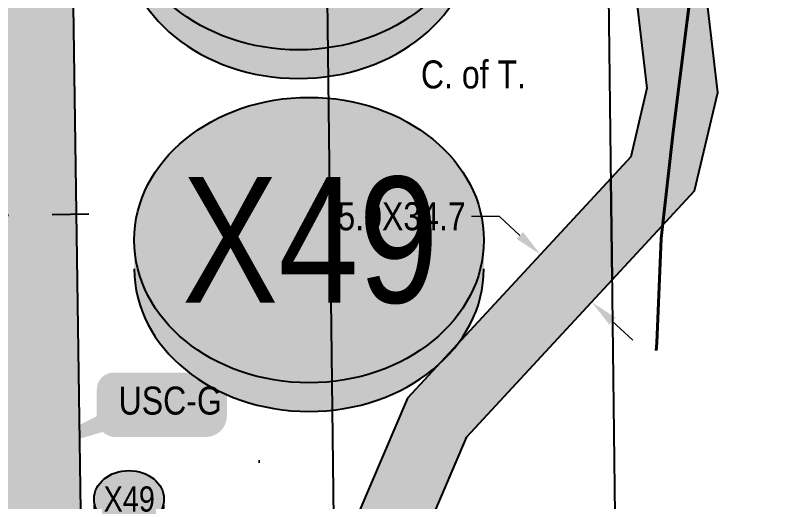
# Model space of a CAD drawing. Extents: x 57693 to 70573, y 5994359 to 6008381.
# Drawn here: x 65170.8 to 65224.9, y 6000717.8 to 6000752.6 of the extents above; entities that cross this region are included whole.
import ezdxf
from ezdxf.enums import TextEntityAlignment as Align

# ---------------------------------------------------------------- set-up
doc = ezdxf.new("R2010")
doc.units = 0
doc.header["$LTSCALE"] = 5
doc.header["$PDSIZE"] = -3
for name, pattern in [('COOP2', [10, 5, -1, 0, -1, 0, -1, 0, -1, 0, -1]), ('DASHDOT', [25.4, 12.7, -6.35, 0, -6.35]), ('foc-TIELINE', [1.875, 1.25, -0.625])]:
    doc.linetypes.add(name, pattern=pattern)
doc.layers.get('Defpoints').update_dxf_attribs({"color": 9})
doc.layers.add('AS-RECON EXISTING', color=151, linetype='DASHDOT', lineweight=40)
doc.layers.add('P-APEX RECON-TWS-T-1000', color=104, linetype='Continuous', lineweight=9)
for name, color, linetype in [('AS-ROADS', 254, 'Continuous'), ('L-SEC', 7, 'Continuous'), ('L-TITLEDB-T-1000', 4, 'Continuous'), ('P-APEX RECON PAY ITEMS-1000', 240, 'Continuous'), ('P-APEX RECON-10m BUFFER', 51, 'COOP2'), ('P-APEX RECON-WORK AREA', 104, 'Continuous'), ('P-BUFFER-PURPLE', 187, 'foc-TIELINE'), ('P-CROSSINGS', 250, 'Continuous'), ('P-CROSSINGS-1000', 250, 'Continuous')]:
    doc.layers.add(name, color=color, linetype=linetype)
doc.layers.add('P-APEX RECON-TO BE DRILLED-H', color=7, linetype='Continuous', true_color=0xffafe1)
doc.styles.add('1.8', font='ARIALN.TTF', dxfattribs={"height": 2})
doc.styles.add('80', font='ARIALN.TTF', dxfattribs={"height": 10})
doc.styles.add('Crossing', font='ARIALN.TTF', dxfattribs={"height": 10})
doc.dimstyles.new('Compass 1 000', dxfattribs={"dimtxt": 1.8, "dimasz": 2, "dimexe": 0.2, "dimexo": 0.0625, "dimgap": 0.5, "dimtad": 0, "dimtih": 1, "dimtoh": 1, "dimzin": 0, "dimdsep": 46, "dimtxsty": '1.8', "dimcen": 0.1, "dimse1": 1, "dimse2": 1, "dimclrd": 256, "dimclrt": 256, "dimaunit": 1, "dimadec": 4, "dimazin": 0, "dimtfac": 0.06, "dimtofl": 0, "dimtmove": 0, "dimatfit": 0, "dimfxl": 0.2, "dimtolj": 1, "dimtzin": 0, "dimlwd": -1, "dimarcsym": 0})

# ---------------------------------------------------------------- blocks, each defined once
blk = doc.blocks.new('*D1877')
at = {"layer": 'Defpoints', "color": 0, "transparency": 16777216}
for p in [(65208.28727713414, 6000735.48361575), (65205.61312529305, 6000732.596184995), (65209.27880303189, 6000729.201271072)]:
    blk.add_point(p, dxfattribs=at)
at = {"layer": 'P-APEX RECON-TWS-T-1000', "transparency": 16777216}
for p, q in [((65205.35254092608, 6000738.201578846), (65203.35254092561, 6000738.201578846)), ((65206.81990903011, 6000736.842597298), (65205.35254092608, 6000738.201578846)), ((65213.42032297701, 6000730.729720279), (65214.88769108104, 6000729.370738731))]:
    blk.add_line(p, q, dxfattribs=at)
for points in [[(65207.04640595429, 6000737.087158648), (65206.59341210546, 6000736.598035948), (65208.28727713414, 6000735.48361575)], [(65213.64681990119, 6000730.97428163), (65213.19382605236, 6000730.485158928), (65211.95295487298, 6000732.088701827)]]:
    blk.add_solid(points, dxfattribs=at)
at = {"layer": 'P-APEX RECON-TWS-T-1000', "transparency": 16777216, "insert": (65198.36618349096, 6000738.201578845), "char_height": 2, "attachment_point": 5, "style": '1.8'}
blk.add_mtext('\\A1;5.0X34.7', dxfattribs=at)
blk = doc.blocks.new('*U1880')
at = {"true_color": 0xffffa8}
h = blk.add_hatch(color=51, dxfattribs=at)
edge = h.paths.add_edge_path()
edge.add_line((-16.49999999999998, -11.5), (16.49999999999998, -11.5))
edge.add_arc((16.49999999999999, -5.499999999999993), 6.000000000000007, 269.9999999999999, 359.9999999999999)
edge.add_line((22.49999999999999, -5.5), (22.49999999999998, 4))
edge.add_arc((16.49999999999998, 4), 6, 0, 90)
edge.add_line((16.49999999999998, 10), (-16.49999999999998, 10))
edge.add_arc((-16.49999999999999, 3.999999999999993), 6.000000000000007, 89.99999999999993, 179.9999999999999)
edge.add_line((-22.49999999999999, 4), (-22.49999999999998, -5.5))
edge.add_arc((-16.49999999999998, -5.5), 6, 180, 270)
at = {"color": 240, "flags": 128}
blk.add_lwpolyline([(-16.49999999999998, -11.5, 3, 3, 0), (16.49999999999998, -11.5, 3, 3, 0.4142135623730951), (22.49999999999999, -5.5, 3, 3, 0), (22.49999999999998, 4, 3, 0, 0.4142135623730951), (16.49999999999998, 10, 0, 0, 0), (-16.49999999999998, 10, 0, 0, 0.4142135623730951), (-22.49999999999999, 4, 0, 0, 0), (-22.49999999999998, -5.5, 0, 3, 0.4142135623730951)], format="xyseb", close=True, dxfattribs=at)
for points in [[(-53.33899866134405, -20.96212535804545, 0, 9.999999999999988, 0), (0, 0, 4.999999999999994, 4.999999999999994, 0)], [(11.02599631257849, -3.012219823603379, 0, 9.999999999999998, 0), (0, 0, 4.999999999999999, 4.999999999999999, 0)]]:
    blk.add_lwpolyline(points, format="xyseb", dxfattribs=at)
at = {"color": 4, "style": '80'}
blk.add_attdef('OTHER_001', (-14.69645293315144, -5.003410641200546), '', height=10, dxfattribs=at)
blk = doc.blocks.new('xing2')
h = blk.add_hatch(color=50)
h.dxf.hatch_style = 1
edge = h.paths.add_edge_path()
edge.add_ellipse((0, 0), major_axis=(-12.5, 0), ratio=0.8162973455633619, start_angle=0, end_angle=360)
h = blk.add_hatch(color=250)
h.dxf.hatch_style = 1
edge = h.paths.add_edge_path()
edge.add_ellipse((0, -2.047489049626165), major_axis=(-12.5, 0), ratio=0.8162973455633619, start_angle=0, end_angle=180)
edge.add_line((12.5, -2.047489049626165), (12.5, 0))
edge.add_ellipse((0, 0), major_axis=(-12.5, 0), ratio=0.8162973455633619, start_angle=0, end_angle=180, ccw=False)
edge.add_line((-12.5, 0), (-12.5, -2.047489049626165))
at = {"color": 250}
blk.add_ellipse((0, 0), major_axis=(-12.5, 0), ratio=0.8162973455633619, dxfattribs=at)
blk.add_ellipse((0, -2.047489049626165), major_axis=(-12.5, 0), ratio=0.8162973455633619, start_param=0, end_param=3.141592653589793, dxfattribs=at)
at = {"color": 250, "style": 'Crossing'}
blk.add_attdef('CROSSING', text='', height=9, dxfattribs=at).set_placement((0.08916442567715421, 0.0199513138486509), align=Align.MIDDLE_CENTER)
at = {"color": 250, "style": 'Crossing', "flags": 1}
for tag, p in [('OWNER', (0.08916442567715421, -12.49201765665748)), ('DESCRIPTION', (0.08916442567715421, -25.770021277247)), ('LOCATION', (0.08916442567715421, -39.30337514164421)), ('DWG_REF', (0.08916442567715421, -52.83672900604233))]:
    blk.add_attdef(tag, text='', height=9, dxfattribs=at).set_placement(p, align=Align.MIDDLE_CENTER)

msp = doc.modelspace()

# ---------------------------------------------------------------- hatches: boundary and pattern name
at = {"layer": 'P-APEX RECON-10m BUFFER'}
h = msp.add_hatch(color=256, dxfattribs=at)
h.dxf.hatch_style = 1
h.paths.add_polyline_path([(65164.53551914203, 6000778.407703187), (65162.56733443872, 6000912.353053472), (65133.96492105988, 6000912.095285879), (65133.89380259118, 6000917.091109827), (65135.0989258417, 6000917.101970509), (65137.88525345628, 6000938.698547254), (65140.87130563037, 6000943.566424088), (65144.43860110836, 6000943.900048609), (65175.83176102854, 6000944.337460408), (65176.00871698159, 6000939.539567919), (65172.16335687033, 6000939.410485303), (65174.34399252504, 6000791.006727213), (65181.58343575242, 6000791.067065317), (65181.50884305717, 6000791.308539886), (65191.05622755783, 6000794.257774446), (65192.17873774117, 6000790.6239379), (65192.65065956767, 6000787.893525853), (65192.7326772876, 6000781.16711916), (65174.49080917453, 6000781.015079816), (65174.53573388488, 6000777.957716308), (65185.1961213001, 6000777.478023186), (65192.78727458759, 6000776.689505787), (65192.84860142625, 6000771.659991938), (65184.82540707533, 6000772.493386852), (65174.60927156, 6000772.953089675), (65175.81407223758, 6000690.960048781), (65179.24404447472, 6000691.031524865), (65188.17218239382, 6000700.386188209), (65193.56378250536, 6000713.006828089), (65193.71455171698, 6000700.641999747), (65192.41125528905, 6000697.591247713), (65184.32262664354, 6000689.116199682), (65184.62851746322, 6000669.721056566), (65176.12746643598, 6000669.631920574), (65176.33082823799, 6000655.792077336), (65181.83599361476, 6000655.89788944), (65182.13281648011, 6000634.515556988), (65176.64458649343, 6000634.439173116), (65183.1084440741, 6000194.539570997), (65200.00985796758, 6000184.353691736), (65200.15317026229, 6000172.600417243), (65173.1985167107, 6000188.845025434), (65166.65302717042, 6000634.300113009), (65161.87660803126, 6000634.233635926), (65161.66468787006, 6000655.510186498), (65166.34004722156, 6000655.600049326), (65166.13540325168, 6000669.527150887), (65164.34330043994, 6000669.50836018), (65164.28263903755, 6000674.802915328), (65137.34835810059, 6000674.420655704), (65137.20612310258, 6000684.412167358), (65164.16815859778, 6000684.794820837), (65164.10031834172, 6000690.715949646), (65165.82352870054, 6000690.751859071), (65164.60905681696, 6000773.403076506), (65135.92090885321, 6000774.693977759), (65135.84966654314, 6000779.698501107)])
h.paths.add_polyline_path([(65140.1424628212, 6000917.147423355), (65142.70354028401, 6000936.998106224), (65143.82388259638, 6000938.824493756), (65155.69161537367, 6000939.934400936), (65155.72747674284, 6000938.858758983), (65162.1746811421, 6000939.075181367), (65162.49392641343, 6000917.348856785)], flags=16)
h = msp.add_hatch(color=256, dxfattribs=at)
h.dxf.hatch_style = 1
h.paths.add_polyline_path([(65213.41238025109, 6000733.664524752), (65219.3024384079, 6000740.02434873), (65220.95866114206, 6000747.065994943), (65218.27530283832, 6000770.015507413), (65212.92060641914, 6000773.991734289), (65212.99718828883, 6000767.711747638), (65213.56354320418, 6000767.291190505), (65215.89439298229, 6000747.3565191), (65214.74079224039, 6000742.451835615), (65213.32387933397, 6000740.92191582)])
h = msp.add_hatch(color=256, dxfattribs=at)
h.dxf.hatch_style = 1
h.paths.add_polyline_path([(65213.3238793341, 6000740.92191582), (65198.78090874048, 6000725.219060091), (65193.5637825052, 6000713.006828088), (65193.71455171712, 6000700.641999747), (65203.03517008026, 6000722.459672657), (65213.41238025072, 6000733.664524751)])
at = {"layer": 'P-APEX RECON-TO BE DRILLED-H'}
h = msp.add_hatch(color=256, dxfattribs=at)
h.dxf.hatch_style = 1
h.paths.add_polyline_path([(65176.43971897951, 6000648.381488005), (65166.44827358691, 6000648.234674322), (65166.05751136177, 6000674.828104838), (65049.80800433329, 6000673.178256068), (65050.80440104135, 6000669.586016446), (65041.1754252356, 6000666.915181305), (65036.71778367997, 6000682.986005903), (65165.91069766172, 6000684.819551487), (65162.56733443872, 6000912.353053472), (65161.86098231071, 6000960.424041457), (65158.483615695, 6001190.271653639), (65157.32064091548, 6001269.418221535), (65157.83268453037, 6001289.373734882), (65157.94605116504, 6001308.378272784), (65156.95553534729, 6001319.329063579), (65156.05434341746, 6001378.058896885), (65155.58368387455, 6001408.731338133), (65165.57503163286, 6001408.884652385), (65166.04190934441, 6001378.458669589), (65166.94114167396, 6001319.856541585), (65167.94126579056, 6001308.799524828), (65167.82444391649, 6001289.21575802), (65167.31504841938, 6001269.363447907), (65171.84858184833, 6000960.83258584), (65172.16335687033, 6000939.410485303), (65174.34399252504, 6000791.006727213), (65181.58343575242, 6000791.067065317), (65181.50884305717, 6000791.308539886), (65191.05622755783, 6000794.257774446), (65193.81169092631, 6000781.176112371), (65174.49080917453, 6000781.015079816), (65174.60927156, 6000772.953089675), (65175.81407223758, 6000690.960048781)])

# ---------------------------------------------------------------- linework, layer by layer
at = {"layer": 'AS-RECON EXISTING', "flags": 128}
for points in [[(65224.32650276143, 6000791.38871279), (65224.89108402499, 6000788.499073994), (65224.80007332222, 6000786.07223733), (65224.08818232088, 6000782.669706301), (65223.53610830471, 6000778.852453059), (65222.53262784859, 6000775.477669717), (65221.32045557417, 6000769.117599656), (65219.73833369349, 6000759.815982339), (65218.77405044513, 6000752.19821331), (65217.76856454992, 6000744.243641848), (65216.91224736784, 6000736.627024022), (65216.59934090746, 6000729.171678472), (65215.9436728845, 6000722.037562921), (65215.91621146446, 6000719.299480044)], [(65046.13554014982, 6000667.307421109), (65043.93984454871, 6000666.30518539), (65042.12654857658, 6000665.795116137), (65038.61073192066, 6000664.893409382), (65035.20516583919, 6000664.612867296), (65033.13825560345, 6000664.700757264), (65030.02533150637, 6000664.83765187), (65029.53099438889, 6000665.0034072), (65029.304204846, 6000665.466215332), (65028.9888531308, 6000667.203545476), (65028.83377897933, 6000669.935043736), (65028.65758066937, 6000672.813349936), (65028.53164355933, 6000678.496350809), (65028.35407068885, 6000687.49972531), (65028.08836478329, 6000700.777640339), (65028.20121100015, 6000705.550511316), (65028.17763851134, 6000708.872208213), (65030.71467679983, 6000710.732341289), (65039.12817238842, 6000711.44786034), (65054.58718728347, 6000712.399431956), (65082.65818582023, 6000718.36829497), (65093.44496097752, 6000719.023007588), (65105.18287003068, 6000719.430069701), (65126.66539956096, 6000718.956338978), (65137.95583777829, 6000719.519302493), (65152.33829013465, 6000719.933371623), (65162.2168986827, 6000720.453574897), (65171.38695399607, 6000720.757484818), (65191.00821972104, 6000720.698362507), (65201.85451083176, 6000720.663327619), (65205.72137965183, 6000720.648289295), (65213.20524173958, 6000720.830287911), (65216.13719166986, 6000720.860936251)]]:
    msp.add_lwpolyline(points, dxfattribs=at)
at = {"layer": 'AS-ROADS', "const_width": 2.99775719099999, "flags": 128}
msp.add_lwpolyline([(65129.40554045052, 6000777.617730169), (65143.97635933983, 6000776.917655927), (65193.29293217588, 6000774.537334134), (65213.47291685152, 6000770.995002401), (65217.25570674175, 6000766.234381925), (65217.67599354508, 6000749.712282837), (65216.27495406982, 6000740.471094669), (65214.59276354754, 6000738.059892328), (65207.72766177231, 6000731.058988017), (65202.96411920997, 6000727.138479718), (65199.04123371868, 6000720.277613387)], dxfattribs=at)
at = {"layer": 'L-SEC', "flags": 128}
for points in [[(65220.64169811607, 6000140.834654716), (65210.83066658445, 6000945.3742608)], [(65200.54383614317, 6000140.56127277), (65190.73366632228, 6000945.109260817)]]:
    msp.add_lwpolyline(points, dxfattribs=at)
at = {"layer": 'P-APEX RECON-WORK AREA', "flags": 128}
msp.add_lwpolyline([(65172.16335687033, 6000939.410485303), (65174.34399252504, 6000791.006727213), (65181.58343575242, 6000791.067065317), (65181.50884305717, 6000791.308539886), (65191.05622755783, 6000794.257774446), (65192.17873774117, 6000790.6239379), (65192.65065956767, 6000787.893525853), (65192.7326772876, 6000781.16711916), (65174.49080917453, 6000781.015079816), (65174.53573388488, 6000777.957716308), (65185.1961213001, 6000777.478023186), (65192.78727458759, 6000776.689505787), (65192.84860142625, 6000771.659991938), (65184.82540707533, 6000772.493386852), (65174.60927156, 6000772.953089675), (65175.81407223758, 6000690.960048781)], dxfattribs=at)
for points in [[(65213.41238025109, 6000733.664524752), (65219.3024384079, 6000740.02434873), (65220.95866114206, 6000747.065994943), (65218.27530283832, 6000770.015507413), (65212.92060641914, 6000773.991734289), (65212.99718828883, 6000767.711747638), (65213.56354320418, 6000767.291190505), (65215.89439298229, 6000747.3565191), (65214.74079224039, 6000742.451835615), (65213.32387933397, 6000740.92191582)], [(65213.3238793341, 6000740.92191582), (65198.78090874048, 6000725.219060091), (65193.5637825052, 6000713.006828088), (65193.71455171712, 6000700.641999747), (65203.03517008026, 6000722.459672657), (65213.41238025072, 6000733.664524751)]]:
    msp.add_lwpolyline(points, close=True, dxfattribs=at)
at = {"layer": 'P-BUFFER-PURPLE'}
msp.add_line((65164.024027386, 6000738.210379113), (65176.02273212482, 6000738.38668735), dxfattribs=at)

# ---------------------------------------------------------------- block references
at = {"layer": 'P-APEX RECON PAY ITEMS-1000', "xscale": 0.199850479399999, "yscale": 0.199850479399999, "zscale": 0.199850479399999}
msp.add_blockref('*U1880', (65181.08982445319, 6000725.049290802), dxfattribs=at).add_auto_attribs({'OTHER_001': 'USC-G'})
at = {"layer": 'P-CROSSINGS', "xscale": 0.999252397, "yscale": 0.999252397, "zscale": 0.999252397}
for p, values in [((65190.99325035972, 6000760.300480078), {'CROSSING': 'X47'}), ((65191.75639915718, 6000736.516715604), {'CROSSING': 'X49'})]:
    msp.add_blockref('xing2', p, dxfattribs=at).add_auto_attribs(values)
at = {"layer": 'P-CROSSINGS-1000', "xscale": 0.1998504793999991, "yscale": 0.1998504793999991, "zscale": 0.1998504793999991}
msp.add_blockref('xing2', (65178.89319437126, 6000718.012033252), dxfattribs=at).add_auto_attribs({'CROSSING': 'X49'})

# ---------------------------------------------------------------- texts
at = {"layer": 'L-TITLEDB-T-1000', "insert": (65199.68089698593, 6000749.347231294), "char_height": 1.997010705820489, "attachment_point": 1, "style": '80'}
msp.add_mtext_dynamic_manual_height_columns('\\pi0.069956;C. of T.', width=7.336507503410632, gutter_width=44.93146784375872, heights=[0], dxfattribs=at)

# ---------------------------------------------------------------- dimensions: what is measured, and where the dimension line sits
at = {"layer": 'P-APEX RECON-TWS-T-1000'}
dim = msp.add_linear_dim(base=(65208.28727713414, 6000735.48361575), p1=(65209.27880303183, 6000729.201271071), p2=(65205.61312529282, 6000732.596184995), angle=137.19613687291616, text='5.0X34.7', dimstyle='Compass 1 000', dxfattribs=at)
dim.commit()
dim.dimension.update_dxf_attribs({"geometry": '*D1877', "text_midpoint": (65198.36618349096, 6000738.201578845), "dimtype": 161})

doc.saveas('drawing.dxf')
